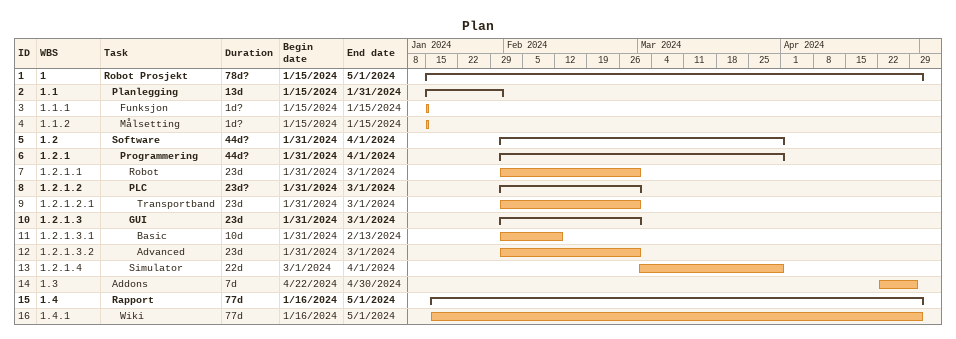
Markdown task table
Plan

| ID | WBS | Task | Duration | Start | Finish |
|---|---|---|---|---|---|
| 1 | 1 | **Robot Prosjekt** | 78d? | 2024-01-15 | 2024-05-01 |
| 2 | 1.1 | **Planlegging** | 13d | 2024-01-15 | 2024-01-31 |
| 3 | 1.1.1 | Funksjon | 1d? | 2024-01-15 | 2024-01-15 |
| 4 | 1.1.2 | Målsetting | 1d? | 2024-01-15 | 2024-01-15 |
| 5 | 1.2 | **Software** | 44d? | 2024-01-31 | 2024-04-01 |
| 6 | 1.2.1 | **Programmering** | 44d? | 2024-01-31 | 2024-04-01 |
| 7 | 1.2.1.1 | Robot | 23d | 2024-01-31 | 2024-03-01 |
| 8 | 1.2.1.2 | **PLC** | 23d? | 2024-01-31 | 2024-03-01 |
| 9 | 1.2.1.2.1 | Transportband | 23d | 2024-01-31 | 2024-03-01 |
| 10 | 1.2.1.3 | **GUI** | 23d | 2024-01-31 | 2024-03-01 |
| 11 | 1.2.1.3.1 | Basic | 10d | 2024-01-31 | 2024-02-13 |
| 12 | 1.2.1.3.2 | Advanced | 23d | 2024-01-31 | 2024-03-01 |
| 13 | 1.2.1.4 | Simulator | 22d | 2024-03-01 | 2024-04-01 |
| 14 | 1.3 | Addons | 7d | 2024-04-22 | 2024-04-30 |
| 15 | 1.4 | **Rapport** | 77d | 2024-01-16 | 2024-05-01 |
| 16 | 1.4.1 | Wiki | 77d | 2024-01-16 | 2024-05-01 |
